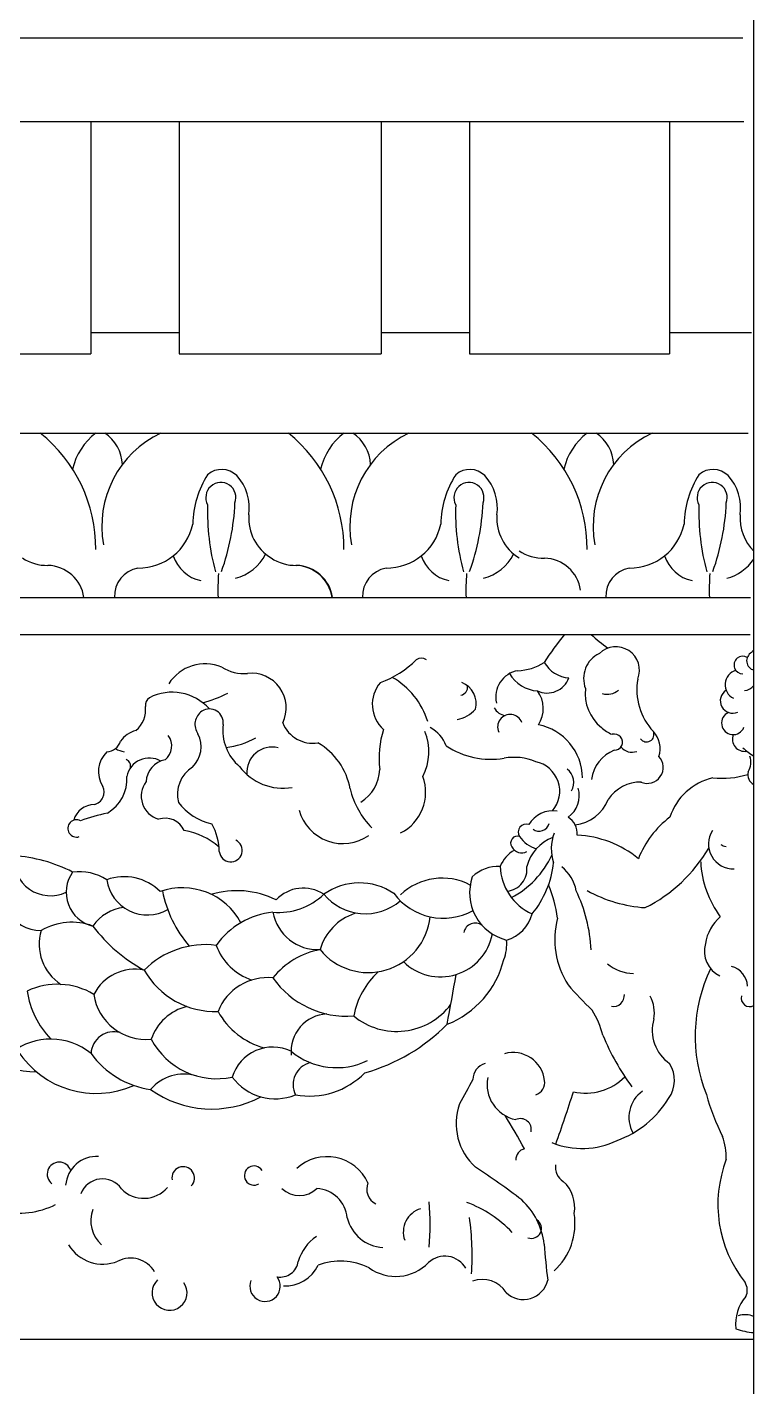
# Model space of a CAD drawing. Header units: inches. Extents: x -0.054 to 0.29, y 0 to 0.384.
# Drawn here: x 0.2308 to 0.2895, y 0.1635 to 0.2732 of the extents above; entities that cross this region are included whole.
import ezdxf

# ---------------------------------------------------------------- set-up
doc = ezdxf.new("R2010")
doc.units = ezdxf.units.IN
doc.header["$MEASUREMENT"] = 0
doc.linetypes.add('dash-dot', pattern=[25.399999999999995, 12.7, -6.349999999999999, 0, -6.349999999999999])
doc.layers.add('ceco.net 393 Ionic order', color=7, linetype='Continuous')

msp = doc.modelspace()

# ---------------------------------------------------------------- linework, layer by layer
at = {"layer": 'ceco.net 393 Ionic order', "linetype": 'dash-dot', "ltscale": 0.018}
msp.add_line((0.2895175211569235, 0.0522517219662221), (0.2895175211569235, 0.3837041975971067), dxfattribs=at)
at = {"layer": 'ceco.net 393 Ionic order'}
for p, q in [((0.0236729967589705, 0.2723832636224026), (0.2886312060449931, 0.2723832636224026)), ((0.0301407008637376, 0.2656451196749616), (0.2886990235651055, 0.2656451196749616)), ((0.235955699216095, 0.2656451196749616), (0.235955699216095, 0.2468834729892209)), ((0.2430893688784833, 0.2656451196749616), (0.2430893688784833, 0.2468834729892209)), ((0.2594217141560097, 0.2656451196749616), (0.2594217141560097, 0.2468834729892209)), ((0.266555383818398, 0.2656451196749616), (0.266555383818398, 0.2468834729892209)), ((0.2827000016085571, 0.2656451196749616), (0.2827000016085571, 0.2468834729892209)), ((0.235955699216095, 0.2485823538231959), (0.2430893688784833, 0.2485823538231959)), ((0.2594217141560097, 0.2485823538231959), (0.266555383818398, 0.2485823538231959)), ((0.2827000016085571, 0.2485823538231959), (0.2893253936662721, 0.2485823538231959)), ((0.2196233503467341, 0.2468834729892209), (0.235955699216095, 0.2468834729892209)), ((0.2430893688784833, 0.2468834729892209), (0.2594217141560097, 0.2468834729892209)), ((0.266555383818398, 0.2468834729892209), (0.2827000016085571, 0.2468834729892209)), ((0.047744401865997, 0.2404696034835825), (0.2890538793407394, 0.2404696034835825)), ((0.0548586827791809, 0.2272058353990874), (0.2892419839712264, 0.2272058353990874)), ((0.0571520686578557, 0.2242132847387738), (0.2892306229831427, 0.2242132847387738)), ((0.0511683299780474, 0.167301981381369), (0.2895175211569235, 0.167301981381369))]:
    msp.add_line(p, q, dxfattribs=at)
for centre, radius, start, end in [((0.224395243346838, 0.2311214970821336), 0.011977916821428, 359.7854371583193, 51.30134573118453), ((0.2394391620098859, 0.2364139310656957), 0.0050842266936752, 127.0892578981446, 166.842971491565), ((0.2451841838031017, 0.232934342397694), 0.0083344570299704, 115.2963976699229, 190.2116271222511), ((0.235343168142644, 0.2378199937313185), 0.0031768541376854, 2.105243044284153, 56.51556140249335), ((0.2444316756122272, 0.2311214970821336), 0.011977916821428, 359.7854371583193, 51.30134573118453), ((0.2594755942752929, 0.2364139310656957), 0.0050842266936752, 127.0892578981446, 166.842971491565), ((0.2652206160684909, 0.232934342397694), 0.0083344570299704, 115.2963976699229, 190.2116271222511), ((0.2553796004080331, 0.2378199937313185), 0.0031768541376854, 2.105243044284153, 56.51556140249335), ((0.2640820766826375, 0.2311214970821336), 0.011977916821428, 359.7854371583193, 51.30134573118453), ((0.2791259953456854, 0.2364139310656957), 0.0050842266936752, 127.0892578981446, 166.842971491565), ((0.2848710171389013, 0.232934342397694), 0.0083344570299704, 115.2963976699229, 190.2116271222511), ((0.2750300014784435, 0.2378199937313185), 0.0031768541376854, 2.105243044284153, 56.51556140249335), ((0.2465380630377937, 0.2357955040237002), 0.0017401563970602, 45.57682299741492, 130.7893061993122), ((0.2665744953031828, 0.2357955040237002), 0.0017401563970602, 45.57682299741492, 130.7893061993122), ((0.2862248963735932, 0.2357955040237002), 0.0017401563970602, 45.57682299741492, 130.7893061993122), ((0.251881084762, 0.2329834728436411), 0.0076838297446967, 147.4910328724188, 178.9019379790939), ((0.2464693819464907, 0.2352697066345584), 0.0012175701371762, 339.0649505526285, 208.6862517756027), ((0.2448726249486196, 0.2344195156736888), 0.0038951801806566, 351.7941689989864, 42.24602743605837), ((0.2719175170273891, 0.2329834728436411), 0.0076838297446967, 147.4910328724188, 178.9019379790939), ((0.2665058142118799, 0.2352697066345584), 0.0012175701371762, 339.0649505526285, 208.6862517756027), ((0.2649090572140267, 0.2344195156736888), 0.0038951801806566, 351.7941689989864, 42.24602743605837), ((0.2915679180977996, 0.2329834728436411), 0.0076838297446967, 147.4910328724188, 178.9019379790939), ((0.2861562152822903, 0.2352697066345584), 0.0012175701371762, 339.0649505526285, 208.6862517756027), ((0.2845594582844192, 0.2344195156736888), 0.0038951801806566, 351.7941689989864, 42.24602743605837), ((0.2633984008248216, 0.2340517164400317), 0.0180082937114593, 177.9838900904329, 195.3999761243482), ((0.2289796753564935, 0.2356171138936127), 0.0186433271460644, 340.2161648867335, 357.5946016324274), ((0.2525089419246171, 0.2336163987454078), 0.0037890863718687, 176.2599851851063, 238.3746436677406), ((0.2834348330902108, 0.2340517164400317), 0.0180082937114593, 177.9838900904329, 195.3999761243482), ((0.2490161076218826, 0.2356171138936127), 0.0186433271460644, 340.2161648867335, 357.5946016324274), ((0.2725453741900062, 0.2336163987454078), 0.0037890863718687, 176.2599851851063, 238.3746436677406), ((0.3030852341606212, 0.2340517164400317), 0.0180082937114593, 177.9838900904329, 195.3999761243482), ((0.268666508692293, 0.2356171138936127), 0.0186433271460644, 340.2161648867335, 357.5946016324274), ((0.2921957752604166, 0.2336163987454078), 0.0037890863718687, 176.2599851851063, 225.022119581388), ((0.2398265675788757, 0.2340451230036226), 0.0044666959610709, 269.3186906775234, 348.187177930495), ((0.2598629998442648, 0.2340451230036226), 0.0044666959610709, 269.3186906775234, 348.187177930495), ((0.2795134009146753, 0.2340451230036226), 0.0044666959610709, 269.3186906775234, 348.187177930495), ((0.2454813968710148, 0.2314995527205967), 0.0030087254120406, 198.1611829840457, 257.7025734917922), ((0.2466181714335522, 0.232519159563632), 0.00390951942047, 285.2113733601249, 332.3769971936507), ((0.265517829136404, 0.2314995527205967), 0.0030087254120406, 198.1611829840457, 257.7025734917922), ((0.2666546036989414, 0.232519159563632), 0.00390951942047, 285.2113733601249, 332.3769971936507), ((0.2725310858462736, 0.2339207528469712), 0.0035495204216495, 236.2391465378727, 271.343757372672), ((0.2851682302068144, 0.2314995527205967), 0.0030087254120406, 198.1611829840457, 257.7025734917922), ((0.2324146031181668, 0.233340955168478), 0.0035495204216495, 236.2391465378727, 271.343757372672), ((0.232398893979602, 0.2267444533823239), 0.0030495632291884, 8.701949756804241, 88.14060693624552), ((0.2401871287100139, 0.2273049370992841), 0.0023111292664013, 100.3110551280915, 182.4576083890034), ((0.2524946535808845, 0.233340955168478), 0.0035495204216495, 236.2391465378727, 271.343757372672), ((0.2524353262449912, 0.2267444533823239), 0.0030495632291884, 8.701949756804241, 88.14060693624552), ((0.2524789444423198, 0.2267444533823239), 0.0030495632291884, 8.701949756804241, 88.14060693624552), ((0.2602235609754031, 0.2273049370992841), 0.0023111292664013, 100.3110551280915, 182.4576083890034), ((0.2725153767077089, 0.2273242510608171), 0.0030495632291884, 8.701949756804241, 88.14060693624552), ((0.2798739620458135, 0.2273049370992841), 0.0023111292664013, 100.3110551280915, 182.4576083890034), ((0.2863050047693517, 0.232519159563632), 0.00390951942047, 285.2113733601249, 325.2569871116417), ((0.2636781416952523, 0.2277856330775896), 0.0174493725261882, 175.5398324462877, 181.9041415815843), ((0.2837145739606414, 0.2277856330775896), 0.0174493725261882, 175.5398324462877, 181.9041415815843), ((0.3033649750310519, 0.2277856330775896), 0.0174493725261882, 175.5398324462877, 181.9041415815843), ((0.293111083801106, 0.208811405534205), 0.0243700720069185, 140.8021855927593, 147.3707568397461), ((0.286800907640718, 0.2358300743564345), 0.0156126842886734, 228.0785099516288, 234.5189161377476), ((0.2783744678675211, 0.221324629800728), 0.0019013411384787, 338.0440084986419, 134.5418140454027), ((0.2916592954210713, 0.2208072132892177), 0.0030353669394576, 134.8785530386922, 139.9915087187747), ((0.2452053218539802, 0.2183664039391813), 0.003483701487679, 67.46348024167206, 147.7674788116396), ((0.2566105880594042, 0.2278672911045072), 0.0080214631713213, 289.9987714888323, 314.723259467201), ((0.2626620370859547, 0.221560017423392), 0.0007315117963563, 56.20533725566811, 123.7946627443318), ((0.2703113925927394, 0.2255166834480588), 0.0042293939098134, 271.7738894263295, 302.5533020135004), ((0.2747922469636526, 0.2232592308020173), 0.0025635648469222, 210.6650630748883, 265.1615549788319), ((0.2779981080300102, 0.220664722586486), 0.0022308992798619, 115.4109760828605, 201.5564970008843), ((0.2886288164725755, 0.2217486237787431), 0.0007091364475973, 59.3917729231932, 271.0693523173322), ((0.2897144191019372, 0.2220828146483275), 0.0007753740831855, 119.3513627436352, 255.2892577366907), ((0.2483613287390646, 0.22444773826688), 0.0033935068194889, 237.5506145774788, 274.3973305929624), ((0.2489491567774111, 0.2182881416755726), 0.0027953466430372, 334.0595359740237, 96.73103975459108), ((0.257221271555874, 0.215332810212177), 0.0062346493655347, 17.26323011207436, 60.31510178996774), ((0.270822961550697, 0.2191698845958216), 0.0021533423357535, 100.181694497439, 193.1913059193782), ((0.272238551137205, 0.2224776870452113), 0.0028318956225752, 210.0816909292494, 266.003906615585), ((0.2728211444800181, 0.2213531589397799), 0.0018708162527279, 245.3609581263504, 339.7226984702627), ((0.2884217539287218, 0.2201483423924606), 0.0012216886385183, 106.9257509936386, 243.1314566731762), ((0.2614028268401258, 0.218564489093997), 0.0027043165056622, 139.2565868870677, 228.48395707712), ((0.2657021792420924, 0.2199821253624776), 0.0006969156539245, 283.4265597412219, 6.825190449354389), ((0.2652619178941871, 0.2186301200603937), 0.0018277560633473, 345.5143406223462, 68.39981787030776), ((0.2701316000906635, 0.2182330937804347), 0.002379451422292, 326.6487671951894, 36.62683121364433), ((0.2793240967167502, 0.2194108560010469), 0.0034284541684105, 172.7243070884278, 231.9875665124968), ((0.2776890894199078, 0.2206942450551703), 0.0013137077586122, 251.64769781843, 312.5240160289155), ((0.2850539217747502, 0.2197745281891757), 0.0049871291585919, 170.3125565170373, 222.9252405142209), ((0.2878073477368039, 0.2188576189665249), 0.0009992203602283, 121.7006811917977, 295.0284620493481), ((0.2886363084170822, 0.2207935845137879), 0.0011256299744386, 276.8616455837825, 321.5233537173066), ((0.2410827289819148, 0.2185037914884478), 0.0007137176477629, 122.6428834778912, 189.045946630223), ((0.2425382904009079, 0.215550382301647), 0.0040026631715013, 41.41472006404485, 117.3760890942086), ((0.2421098424221838, 0.2294008366321115), 0.0110795750002562, 285.1293262596615, 296.31316586629), ((0.2381916328418767, 0.2181360551171485), 0.0022011368114791, 310.0743275260073, 6.666277047341405), ((0.2456822049026382, 0.216948264700834), 0.0013079566857953, 124.5852643866708, 215.6684679825466), ((0.2455400522022928, 0.2170706501778268), 0.0011275120527743, 353.6215028536368, 122.1676363024955), ((0.2651831397780584, 0.2197865077157691), 0.0024536360009785, 278.494451902512, 318.8808236334797), ((0.2695528777828766, 0.2187907851806086), 0.0011178554408198, 206.4870534129205, 264.1424824872098), ((0.2698323450847589, 0.2167504074637979), 0.0010083311953199, 21.0300274278961, 204.9161037380536), ((0.2878494896161921, 0.2170630271898168), 0.0009360049675854, 114.0503240031548, 338.321801983644), ((0.2401725208696852, 0.2142754826455236), 0.0022480963780943, 104.5252725152692, 143.5887596367838), ((0.2504416427532918, 0.2164583732863494), 0.0038122938287392, 172.6604934911158, 229.8048313854141), ((0.2538831531899519, 0.218041232598448), 0.0026096191359358, 201.959711229794, 279.2853619823746), ((0.2666634890580686, 0.2142461524812499), 0.0074166647189341, 161.9874117586267, 187.2792688286497), ((0.2589544897472982, 0.2147382266541076), 0.0043202346387907, 332.5480348651871, 22.414430639895), ((0.2620846430814768, 0.2142419856624074), 0.0027698928322108, 20.89570928565409, 62.14043474562348), ((0.2712807462694178, 0.212618566554379), 0.0043872396569951, 0.2603785142642616, 78.98239664655863), ((0.279015979528211, 0.2185450109210622), 0.0025729731412409, 225.5057607232321, 248.4862950191566), ((0.2808574031395171, 0.2161329857211668), 0.0005973260992811, 214.7657661137746, 24.22448343571332), ((0.279954525868844, 0.2150033474068612), 0.0019963571195851, 341.5550905064677, 43.520865848892), ((0.2372056564646475, 0.2159315359094624), 0.0012014976904392, 272.8044078769026, 344.4728219372563), ((0.2410921193051509, 0.2152082351739386), 0.0014123127650707, 307.7782529788454, 37.21881692608798), ((0.2425729443663646, 0.2151460946596676), 0.002295525516013, 314.4127574646638, 26.92610965754708), ((0.2458286409097013, 0.222414012411245), 0.0074123948753197, 278.2177599451165, 297.9412906731661), ((0.2516487351848966, 0.2108392168068409), 0.0053345044827057, 9.7963101040543, 60.14583657321544), ((0.2682781383956645, 0.2205947182798244), 0.0064639536461469, 236.0942702345567, 279.4515112322428), ((0.2782492314868871, 0.2155191614475111), 0.0006564001984951, 269.5731640044443, 105.6274436472051), ((0.2887738511476319, 0.215767036454658), 0.0009919848757249, 158.721941499, 280.5224192883906), ((0.2387533214632257, 0.2131446566835795), 0.0021759508856977, 133.1761395765289, 213.3065541414883), ((0.2392793850792584, 0.2175093478142447), 0.002843139411305, 242.2568526937836, 257.445949689234), ((0.2386133633661629, 0.2135925417767908), 0.0005681686196257, 343.5824250886614, 69.31718936868435), ((0.2406794053937796, 0.2124004196361082), 0.001837832840483, 59.54527157565617, 168.8751877515506), ((0.2423526730951694, 0.212202464133594), 0.0019304164158447, 101.8181501847243, 176.2458669401977), ((0.250610933431176, 0.2130752018392461), 0.0020505593131075, 76.12410847744675, 184.7150779274797), ((0.2701502707170348, 0.209810488082568), 0.004481949209907, 67.04662057642568, 100.4206714589992), ((0.2792911367006758, 0.2121522825240961), 0.002905610734665, 111.1165834498208, 172.9098045536263), ((0.2796771579285973, 0.2158460241217156), 0.0011422549665759, 218.424708606511, 289.823821233509), ((0.2809041385797664, 0.2134827279494769), 0.001296837917841, 246.6142218331254, 43.27520127291196), ((0.2941515256426009, 0.2212386476764712), 0.0082804893817233, 228.2802873526401, 235.9698346769925), ((0.2878257045989623, 0.2139194498112278), 0.0014538869342252, 327.2740207906436, 18.6085380833969), ((0.2455480446882307, 0.2113048468035955), 0.0025922664150995, 121.8684302414918, 194.4837582163524), ((0.2514657835943829, 0.2161505703762177), 0.0043501936377772, 216.7728780697652, 280.0273281732918), ((0.2560458979081952, 0.2134274769766093), 0.0032629486431864, 302.2255220079819, 357.8737826601888), ((0.2714042107000893, 0.2115501068916172), 0.0024380207598666, 319.7760312681135, 78.31103349287334), ((0.2736430861020129, 0.2122626527867826), 0.0013394299119464, 329.2406200647265, 54.09523511094228), ((0.2899543630557025, 0.2129152257101894), 0.0009314757262841, 166.4511338343712, 242.0320040698665), ((0.2360093375241371, 0.2114922889103756), 0.0010323596009362, 282.8443610859325, 26.30643531355263), ((0.2357491735312808, 0.2125155371259173), 0.0031360907824959, 299.6598883673943, 4.379630955713311), ((0.2419816660446481, 0.2111620985580723), 0.0019442695639645, 143.1228060391513, 253.7731472418414), ((0.2593151115343072, 0.2114835402405629), 0.0036956722613427, 296.9040991366573, 19.98421100003104), ((0.2803434032649024, 0.2092212888739528), 0.0030711322730995, 88.28396652377518, 147.3283572987101), ((0.287291618853414, 0.2079615910492848), 0.0048003934497077, 102.9675618870426, 161.8175260426636), ((0.2869635450507115, 0.2194516194752131), 0.0068531258614106, 263.7243211985623, 287.4874435314143), ((0.2636397810500338, 0.2134301880461138), 0.0069415210893936, 194.0342075573244, 224.2350760967724), ((0.2733471331681958, 0.2111849677585704), 0.0020751342555711, 304.0928203238563, 17.30924607088979), ((0.2746956195876124, 0.2121170258339374), 0.0033032803179697, 276.8092548725068, 337.9918350195707), ((0.2362620650074205, 0.2087460579979093), 0.0017398585916503, 90.76501511084894, 164.343950351706), ((0.2415410849546193, 0.1909997292074013), 0.0192630445746858, 102.7155759896731, 109.4084499778261), ((0.246690930973135, 0.2133841621941182), 0.0045588169983251, 216.7500602563434, 257.951770322614), ((0.2563237561775571, 0.210996739316991), 0.0036705793832509, 195.3133385192153, 304.9441300569772), ((0.2732657028055904, 0.207761793829224), 0.0022138949582303, 80.19822291292083, 150.274588864286), ((0.2348084206591332, 0.2085513354074237), 0.0007002536195391, 61.74015545335549, 288.454284230632), ((0.2419606360977229, 0.2076620708293296), 0.0017146888770778, 25.0395942552981, 107.7335424963198), ((0.2416723132154797, 0.2066297286911852), 0.0046703901976648, 0.5744901581958486, 29.44683058401689), ((0.2711208275479727, 0.2082694400736149), 0.0006305843465916, 69.35755971540665, 214.8072838426142), ((0.2721818691882069, 0.2091631076500712), 0.00083024599672, 233.1501666485927, 345.8273537939631), ((0.2736891107061501, 0.2081346163682511), 0.0015646912794498, 355.0067766245555, 58.34271044316416), ((0.2874388512708999, 0.2032593596446912), 0.0077850289058387, 127.2102474883836, 158.5394289301713), ((0.2425585283783138, 0.202783494609374), 0.0056852026862323, 48.5166173601887, 80.3230410509631), ((0.2472645732677664, 0.206774025081321), 0.0009272416663768, 186.0339083032689, 64.36038445214945), ((0.27043235075423, 0.2073792595222863), 0.0005570373847953, 72.15301302294388, 214.0654819038612), ((0.2727347003305033, 0.2093561467813246), 0.0025761720621478, 214.1632238536415, 252.2009966782976), ((0.2745067728444482, 0.2046061600563081), 0.0034391994007239, 111.043335398668, 165.1425824634476), ((0.2767452581261671, 0.2069120876288577), 0.0035891005987817, 159.5533060315464, 198.361830268856), ((0.2748967467757748, 0.1996665882961977), 0.0083392356420718, 50.56755752877089, 87.58689627934305), ((0.2878646014418328, 0.2073006409980516), 0.0020107598621914, 147.3590602988395, 271.9965910121102), ((0.2716802359660908, 0.2043214683599467), 0.0029023441362618, 121.220536156288, 156.3008290880263), ((0.2666522182104332, 0.2093618811689875), 0.0071801155867989, 297.1944677397644, 335.6360589816625), ((0.270773818857542, 0.2074796557369318), 0.0009026414162225, 207.1871280366087, 297.8408962883721), ((0.2751389858165146, 0.2132742279005154), 0.0124567939591486, 296.7854001557517, 329.5855701085106), ((0.2874153130288089, 0.2082376956720314), 0.0011445667344093, 240.2746030205948, 262.8817016611809), ((0.2327031555708974, 0.206097439891382), 0.002980665863974, 175.3343704975994, 295.2342224800298), ((0.2289921842524077, 0.1943336618285069), 0.0120290217420278, 62.77310929700693, 86.47218773476952), ((0.2688960512653295, 0.202420962311314), 0.0030696701030129, 87.63632723142537, 133.5535900657409), ((0.273443907175561, 0.2056695818687245), 0.0044249824309836, 182.3515598739988, 245.430337821101), ((0.2694048134340967, 0.2052634199302594), 0.0017918749598693, 276.1738465277582, 7.200620854400645), ((0.2656986128870924, 0.2065541536397845), 0.0076792532372529, 320.2646875524801, 354.2250760338426), ((0.2720421205155406, 0.202937018276444), 0.003182253126555, 10.62784052087307, 51.78063841583135), ((0.293308154886244, 0.2062470717138616), 0.0080926412890502, 182.8141175159765, 216.6107226789617), ((0.2318563394915054, 0.2031359638065854), 0.0028240177052408, 134.498910452015, 272.1250707098809), ((0.2367766563477973, 0.2034012112948358), 0.0028027843066249, 144.4725619704572, 256.8210792133553), ((0.2350120590591586, 0.2008966787216861), 0.0041653462552007, 57.48791229072185, 97.12176710757304), ((0.2386510697083084, 0.2004941872037931), 0.0041579030854329, 45.28097638519006, 109.6798207034869), ((0.2405454365385187, 0.2048952228442581), 0.003330250367852, 188.3914071052602, 299.360970354999), ((0.2643439919772824, 0.1996676619802782), 0.0048711459170176, 62.23745878749557, 133.7019665496792), ((0.2704957027050538, 0.2033562449896238), 0.0039321691590959, 160.8579926568193, 256.0755680171321), ((0.2433754590282259, 0.1983970359634377), 0.0053623091548647, 28.33141479701011, 109.5996163528731), ((0.2513519180944655, 0.2054054394241377), 0.0097878426283041, 191.1837223872212, 220.5295974923235), ((0.2477582100773882, 0.196383066405872), 0.0071400134271044, 63.57402897246827, 107.0708404301836), ((0.25116216761003, 0.2069636548629814), 0.0051956914595028, 264.5669066559056, 314.0824019008996), ((0.2531228545314889, 0.2007507847680663), 0.0029814085181067, 56.30699486804459, 137.1857538231953), ((0.2576541910195469, 0.1992027900561178), 0.0049506671771498, 55.60059796847362, 125.536320486118), ((0.2581241643799675, 0.206027038336634), 0.0043612781606382, 219.8677493040259, 310.5583326128119), ((0.2644441032028164, 0.2063142935026633), 0.0050104250016002, 216.7605397031866, 298.5414840126061), ((0.2632509968399537, 0.1999871127138755), 0.010490760325434, 7.236574362007756, 22.51479753396436), ((0.2637733548687082, 0.1980982260763926), 0.0126220737763731, 2.9182960155306, 25.45851059492783), ((0.281458238078798, 0.213236617352301), 0.0111050168787294, 240.9442890315565, 266.3570532934888), ((0.2390304920564253, 0.1986758938196892), 0.0035148252472529, 96.47996646187518, 145.3905135846923), ((0.234431945692499, 0.1960339654630681), 0.0049419663184117, 69.80933530953044, 119.9987376431115), ((0.2513643891071366, 0.1953604633983312), 0.0064681988004843, 96.16084581615162, 144.5530257918115), ((0.2543227585943671, 0.2024754585319344), 0.0037160580046007, 190.609087067344, 272.4475160457909), ((0.2586645605930963, 0.1975588982871812), 0.0043529037335179, 108.742674545024, 163.9442707714484), ((0.2583743814609799, 0.201940504115035), 0.005025214388056, 219.2239993253238, 354.0523688633047), ((0.2670148367314889, 0.1999513904855693), 0.0009533108874381, 53.87355059548564, 167.7319087925213), ((0.2687623421823261, 0.2023628115803655), 0.0029308571738668, 285.5786909406982, 345.8282822388115), ((0.2802383886300192, 0.199593116485348), 0.0068001359921194, 165.3880290234102, 212.6806650991059), ((0.2890986902900742, 0.1987454369830593), 0.0035193717735653, 130.5192077754228, 171.7977271874665), ((0.2356681860561352, 0.1992003881211317), 0.0038707479521005, 163.2814539913104, 236.813635273885), ((0.2463596472445652, 0.2083461108536548), 0.0127819254089684, 216.8963003716674, 241.5488480186935), ((0.2642124159568689, 0.2008255496992267), 0.0042626193355224, 225.3124765867801, 349.2313533224295), ((0.2452141133163103, 0.1922043788944387), 0.006963261507934, 82.73188067154499, 135.2346710790176), ((0.2504214762288694, 0.2006739318414072), 0.0045998397554977, 199.8543032719474, 251.6174457752463), ((0.2556616593961256, 0.1924631130284442), 0.00640927688289, 100.6110438291595, 141.1493002928838), ((0.2661351466566292, 0.1992237827456224), 0.0034288887842568, 338.5381338094496, 5.28515715433625), ((0.2877044324217517, 0.1986151513149651), 0.0021827292006045, 163.1585928739512, 245.0247572981716), ((0.261977557904478, 0.1997823664169211), 0.0075690981743947, 291.496180569761, 346.140216016476), ((0.2798791962254961, 0.2003073513390356), 0.0034682946459977, 230.8773050658931, 268.5858076803436), ((0.23954199471561, 0.1934199571252178), 0.003759192802706, 78.83014943569452, 152.5149900931598), ((0.2460207493365942, 0.2003820727546139), 0.0066172915202436, 209.6555319266588, 271.8838870901588), ((0.2637560148011702, 0.1921058261009918), 0.0066888719026634, 133.2298623441684, 168.7328337427835), ((-30.18659816245079, 5.706958362112533), 30.94658758405553, 349.7359393140538, 349.7434943810495), ((0.297374396463219, 0.1917584566722134), 0.0125970622087452, 154.2952159530904, 201.8902638822395), ((0.2872771153952431, 0.1957386200155602), 0.001729499784658, 2.861049788456964, 74.88820833336275), ((0.2332640536392621, 0.1902359495625209), 0.0057321410613685, 59.10755494506117, 115.1841561344059), ((0.2378563602543013, 0.1964673622270573), 0.0071086013701871, 188.4464078535295, 223.8758513736274), ((0.2502532396074395, 0.1921896117526449), 0.0043141957082198, 84.45349613208698, 158.5344232462311), ((0.2566242229526239, 0.2006669006938148), 0.0072766788866826, 215.0919487922698, 274.5072213266509), ((0.2935790867489916, 0.2121758349959374), 0.0250530856778596, 220.4513469778441, 226.9119624471446), ((0.2404371196085431, 0.1957831769468002), 0.004276429428314, 188.4484398571126, 275.4482603033019), ((0.2606741535621916, 0.1976136696439004), 0.0054539042618019, 230.3775652580943, 323.2195199454786), ((0.2781707570888347, 0.1950711961247101), 0.0008948952186134, 259.7007202074178, 5.050894957000942), ((0.2787053221852208, 0.1936508740174362), 0.0027831271392993, 350.0156725481629, 28.92311728943203), ((0.2891949663115401, 0.1948591989598598), 0.0006967731685576, 165.5333865591205, 297.576118554464), ((0.2447189506753827, 0.1902005948313031), 0.0040961791149397, 104.0099717053705, 161.1199824201751), ((0.251613769462825, 0.1967588421575827), 0.0061513257972649, 209.0880285804966, 254.5771636396664), ((0.2551586356750119, 0.190556376664138), 0.0030168773864949, 92.69021827149626, 186.0589315328768), ((0.2699143824397991, 0.1898937701972375), 0.0076676877596056, 14.76343554998052, 31.31890667695898), ((0.2316645759427382, 0.197215200239036), 0.0083089998345326, 212.1316698954426, 269.2732221894229), ((0.2378221936686784, 0.1902910359697321), 0.0018416117526175, 73.91843770419986, 177.0942632881219), ((0.2540649147011868, 0.203282631165086), 0.0150116038396514, 285.6190531429268, 315.3869843648709), ((0.2845824084079506, 0.1922463831716357), 0.0032688195586058, 163.6176840957092, 235.2052054451556), ((0.2327321725996003, 0.1863917041068424), 0.0051487002028237, 50.84812251382365, 128.0671058970596), ((0.2461356923546954, 0.1943311105438594), 0.0059899283374621, 207.9235708938631, 282.0302119600695), ((0.2959442436722519, 0.1995595061101593), 0.0201494805503892, 202.502822694094, 216.1169933928637), ((0.2363869663941114, 0.1946672732740688), 0.0075159671579627, 212.9778631480177, 293.965967686987), ((0.241793074002137, 0.194550043737526), 0.0071491393297101, 215.6391680464544, 261.978170047583), ((0.2506547909835958, 0.1874782249107425), 0.0034184923552345, 64.216136958571, 163.0869340460586), ((0.2558130880041776, 0.1950003983503365), 0.0057643725268768, 230.4389422064152, 295.7529334182834), ((0.2700789787307813, 0.1879015450118939), 0.0025548488273336, 6.943164557551866, 105.6446452129665), ((0.2541654839552498, 0.1878519948463322), 0.0018586871719311, 105.1858468583152, 205.8531618007113), ((0.2681255078215302, 0.1883088832042629), 0.0012912072550752, 103.7859739780463, 181.7024914463692), ((0.2806181425179219, 0.1882185907693973), 0.0024920688738472, 323.7500806579792, 32.62130098607176), ((0.2434844227586026, 0.1851959251831559), 0.0035222321710725, 73.66778749292588, 139.7684314405938), ((0.2508626488825562, 0.1910557746715542), 0.0043326665564391, 216.5966576177516, 292.1017280405805), ((0.2536087897217925, 0.1932547802732574), 0.0063127195882875, 259.8177140543416, 315.4391785923995), ((0.392926172159982, 0.1172529811672077), 0.1447152632663609, 150.6107813271776, 151.4995596369995), ((0.2708796684131399, 0.1878919664075986), 0.002911065442949, 169.0092030854079, 258.4110830696523), ((0.2715179921246227, 0.1880644593991632), 0.0011067621327019, 290.4574713934753, 7.576571996611519), ((0.2759547773553618, 0.1916056638844735), 0.0044284800781879, 256.8584319119568, 315.3525304641758), ((0.2457199897828958, 0.194382285516451), 0.0084864194321922, 234.5290858064671, 297.9211671431942), ((0.1776336210133067, 0.2179430808422713), 0.1020269175511852, 340.0117990891784, 342.5177611386013), ((0.2758198711918464, 0.1908734646025426), 0.0079619631119538, 289.4257182838086, 328.7668180329877), ((0.2820119068985036, 0.1852255768235246), 0.0025839326037543, 125.1301065226011, 209.4368222253126), ((0.302829574050372, 0.1917767232519226), 0.0177804924934293, 195.3769792888837, 207.0708128283301), ((0.2702310450430345, 0.1847166157253447), 0.0047560631198263, 160.4758182728087, 227.8894769573387), ((0.2066293207922029, 0.1467192348482298), 0.0737361863816447, 29.18426588098044, 31.61439510559266), ((0.2706655086449949, 0.1842399559953416), 0.0008819507515049, 347.3370605313939, 114.8503578236193), ((0.2756348286665069, 0.1891578003091342), 0.0064486993673274, 247.9204178115632, 296.0607526709192), ((0.2816910945197941, 0.1818797226765858), 0.0056046287619071, 359.5305577485874, 18.78998339502576), ((0.2711659282499058, 0.1818173537255514), 0.0008720654207324, 100.6246447492747, 182.7526399309969), ((0.2334127237748974, 0.1806356447397975), 0.0009727122266498, 18.08434009889488, 233.1395097592101), ((0.2364272156704618, 0.1795573855160994), 0.0025044680975111, 86.19429525129637, 175.7807926031856), ((0.2434230901171039, 0.1803295659665045), 0.0009098217114568, 314.7816408647324, 190.3164611930319), ((0.2491469542345184, 0.1805218521962392), 0.0007746135094009, 31.92734924488938, 301.0614499439944), ((0.2550468381164363, 0.1783963653024014), 0.0036509832160152, 25.08358556837941, 132.148974287837), ((0.23967650543794, 0.1385760786249226), 0.0506424976069329, 52.12691523550923, 57.29168987267725), ((0.2747897026948744, 0.1811714277469024), 0.0013005034320491, 170.0966567597821, 239.486670550945), ((0.2967422214863457, 0.1781821027363348), 0.0101279215648812, 158.8655505456288, 218.4735776220232), ((0.2369041077634715, 0.1783698926784083), 0.0018843857390632, 35.05857727661524, 158.9334240056452), ((0.272209434991717, 0.1779557506227684), 0.0028419022778022, 350.0823768861706, 47.50026525006802), ((0.240247653844292, 0.1811786579434484), 0.0024948091260534, 223.7867436977191, 319.7903749471137), ((0.2528116092592139, 0.1809920200062739), 0.0020785676887667, 226.9957442100926, 313.0042557899073), ((0.2540648918217117, 0.1768510686081347), 0.0026260402384855, 5.67901394197497, 86.41050060851576), ((0.2595892156753592, 0.1794284350747123), 0.001339019453751, 157.346757128082, 243.7938784941528), ((0.2301942694183461, 0.1840363101053022), 0.0065466119747105, 256.9634789565508, 296.5335124653428), ((0.2440339213027929, 0.1765743324556052), 0.0193462369182274, 354.58872983599, 5.411270164009895), ((0.2629753167623618, 0.169295497198137), 0.0096619819055548, 43.34143006731825, 69.70821728472198), ((0.2670099790528025, 0.1744018060810104), 0.0055978378552385, 5.979296240951082, 47.8482752889266), ((0.2385476182795712, 0.1768637391350063), 0.0025832132665561, 159.3634849805992, 228.1781865487874), ((0.2597608984075383, 0.1778769939954679), 0.0031766101307811, 193.954894649937, 266.3087172303362), ((0.2631608426000968, 0.1759643747295951), 0.0019564807915093, 106.4571804817126, 199.6033306529552), ((0.2450035300505995, 0.1740650481422519), 0.0217647084846123, 356.0897031631233, 8.116805475186357), ((0.2715534423141099, 0.1762617266265659), 0.0008092916938685, 249.703364753156, 56.38214789513522), ((0.2699302711551732, 0.1766405135772813), 0.0051452941030048, 312.0916963028108, 9.235357142983148), ((0.2369409119186477, 0.1766203790763182), 0.0032488542598533, 211.1734794305736, 291.9827065962871), ((0.2562869660245251, 0.1725501779113455), 0.0037102151247343, 124.4837961059097, 163.7106095483793), ((0.3364453351444405, 0.1799104047864583), 0.0640576167326246, 184.4099029420117, 187.0222103769497), ((0.2391765768610214, 0.1716180632254623), 0.00223566679247, 30.11319456629291, 117.1312498058685), ((0.2512583508698102, 0.1738078366864049), 0.0014832949227504, 260.2546514308771, 351.5882812116341), ((0.2561250798319488, 0.1683363533184425), 0.0052742531107063, 63.97270737133975, 110.0688807739854), ((0.2605978736185192, 0.1760625005877382), 0.003685077516965, 234.1455159506196, 316.0511007827949), ((0.2645663314086528, 0.17206995899986), 0.0019466596745549, 29.6438382338608, 132.5083287522885), ((0.2517090328381038, 0.17447142565504), 0.0028613184641126, 266.2681588455163, 335.6210079504901), ((0.242325820090253, 0.171058523644864), 0.001415859522615, 132.9638343935604, 35.05362146974801), ((0.2500416794761375, 0.1715866939359829), 0.00122834728051, 158.0698832109, 38.17814833768441), ((0.2675845236553229, 0.1698307880898685), 0.0023020435765695, 32.73630888607449, 109.8921186634902), ((0.2709140630720424, 0.1725131432271068), 0.0020017851188768, 225.8973978845662, 347.4771778398832), ((0.2878444781489193, 0.1712650630252714), 0.0011478769621784, 333.5796722581737, 32.45040610749488), ((0.2914166950339396, 0.168546583352819), 0.0033685571026526, 139.0505507089974, 186.5996377467343), ((0.2888015803116756, 0.1676206184755436), 0.0016693935178514, 64.60458525834981, 109.258128556179), ((0.2898164588250063, 0.1727560827337347), 0.004917083432938, 249.2011397454076, 266.5145119768935)]:
    msp.add_arc(centre, radius, start, end, dxfattribs=at)

doc.saveas('drawing.dxf')
